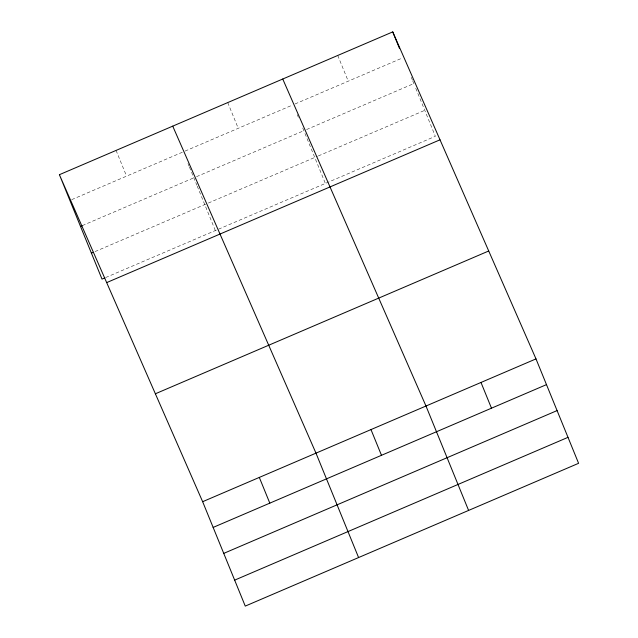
<?xml version="1.0" encoding="UTF-8"?>
<svg xmlns="http://www.w3.org/2000/svg" width="638" height="638" viewBox="0 0 638 638"><rect width="100%" height="100%" fill="white"/><g stroke="black" fill="none" stroke-linecap="round" stroke-linejoin="round"><path stroke-width="0.48" stroke-dasharray="3.19 2.39" d="M71.727 199.638L182.324 152.259M185.044 151.094L292.34 105.134M295.043 103.97L402.339 58.01M82.326 225.597L193.832 177.835M196.536 176.67L303.84 130.71M306.543 129.554L413.839 83.586M95.07 251.571L207.454 203.426M208.355 203.043L317.461 156.302M318.362 155.919L424.756 110.342M105.669 277.538L435.355 136.309L414.971 86.353M411.279 77.318L412.379 80.005M412.746 80.898L414.596 85.436M337.741 55.458L348.244 81.185M297.26 114.593L298.353 117.28M302.739 128.023L304.589 132.552M304.964 133.478L325.348 183.425M227.742 102.582L238.237 128.31M187.987 163.503L189.087 166.191M189.446 167.092L196.847 185.211M197.222 186.137L215.349 230.549M116.068 150.416L126.571 176.144"/><path stroke-width="0.96" d="M59.406 174.692L392.745 31.9L535.992 358.899L578.594 463.308L245.255 606.1L202.645 501.691L59.406 174.692L102.008 279.101L104.752 277.929M80.5 226.386L82.326 225.597M91.417 253.134L93.244 252.353M106.674 282.602L440.013 139.81M155.377 393.782L488.716 250.989M202.645 501.691L535.992 358.899M213.148 527.419L546.487 384.626M223.739 553.385L557.086 410.585M234.656 580.133L568.003 437.341M282.746 79.024L425.985 406.023L468.595 510.424M172.738 126.149L315.985 453.147L358.588 557.548M392.745 31.9L399.492 48.432M480.988 382.457L491.483 408.184M370.981 429.581L381.484 455.309M259.315 477.423L269.81 503.143"/></g></svg>
